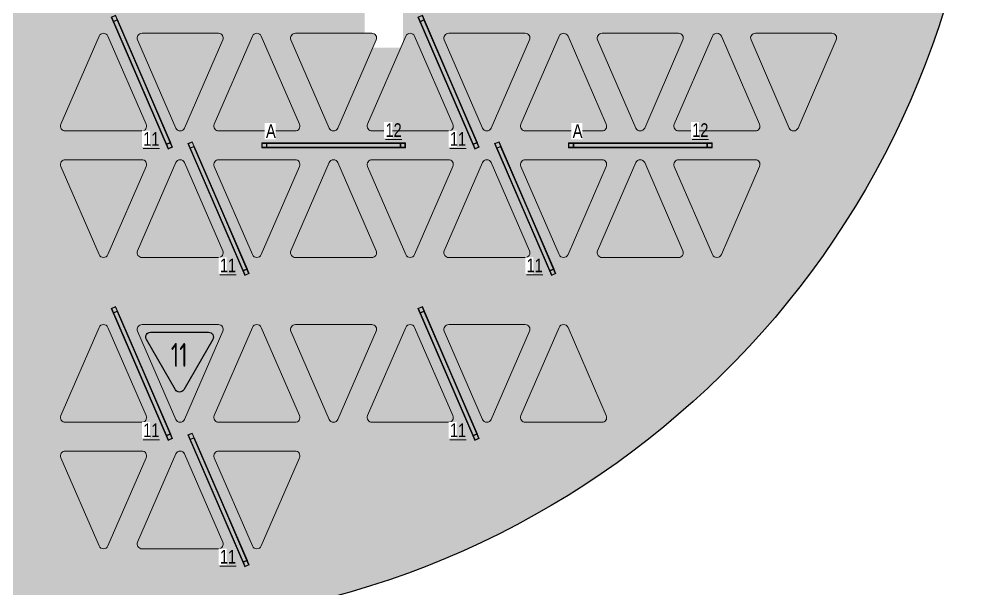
# Model space of a CAD drawing. Header units: millimetres. Extents: x -547274 to 397870, y -45599 to 141350.
# Drawn here: x 71838 to 81880, y 106751 to 112697 of the extents above; entities that cross this region are included whole.
import ezdxf

# ---------------------------------------------------------------- set-up
doc = ezdxf.new("R2010")
doc.units = ezdxf.units.MM
for name, color, linetype, lineweight in [('_ЭОМ_ОБЩ_Освещение_текст тип светильника', 172, 'Continuous', 50), ('_ЭОМ_светильник А', 1, 'Continuous', 35), ('_ЭОМ_светильник Р', 4, 'Continuous', 35), ('АР_Потолки_Штриховка', 252, 'Continuous', 0)]:
    doc.layers.add(name, color=color, linetype=linetype, lineweight=lineweight)
doc.layers.add('RAL 9010', color=7, linetype='Continuous')
for name, color, linetype, lineweight, true_color in [('АР_Потолок_RAL 095 85 40', 7, 'Continuous', 5, 0xddc87a), ('АР_Потолок_RAL 100 70 20', 7, 'Continuous', 5, 0xb3ac85), ('АР_Потолок_Покраска', 7, 'Continuous', 5, 0x007399)]:
    doc.layers.add(name, color=color, linetype=linetype, lineweight=lineweight, true_color=true_color)
doc.styles.add('ISOCPEUR', font='isocpeur.ttf', dxfattribs={"height": 799.9999999999999})
doc.styles.add('ГОСТ', font='cad.shx', dxfattribs={"width": 0.8})

# ---------------------------------------------------------------- blocks, each defined once
blk = doc.blocks.new('RVE-PLS5070-1500-P')
at = {"color": 0, "linetype": 'ByBlock', "lineweight": -2, "ltscale": 40}
for points in [[(750, -25), (-750, -25), (-750, 25), (750, 25)], [(745, -20), (-745, -20), (-745, 20), (745, 20)]]:
    blk.add_lwpolyline(points, close=True, dxfattribs=at)

msp = doc.modelspace()

# ---------------------------------------------------------------- hatches: boundary and pattern name
at = {"layer": 'RAL 9010', "ltscale": 100, "true_color": 0xe1be89}
h = msp.add_hatch(color=31, dxfattribs=at)
h.dxf.hatch_style = 1
h.paths.add_polyline_path([(73962.06867788667, 112480.8079823439, 0.539690900055195), (73916.18834243524, 112550.6824596059), (73118.48556644614, 112550.6824596059, 0.5396909000551948), (73072.60523128201, 112480.8079827814), (73471.45661934763, 111560.0574432754, 0.6566107862158973), (73563.21729001058, 111560.0574432754)])
h = msp.add_hatch(color=31, dxfattribs=at)
h.dxf.hatch_style = 1
h.paths.add_polyline_path([(75963.21729000965, 112520.5569365165, 0.6566107861821062), (75871.45661934857, 112520.5569365165), (75472.60523128294, 111599.8063971297, 0.5396909000704397), (75518.48556644614, 111529.931920303), (76316.18834243524, 111529.931920303, 0.539690900070439), (76362.06867788573, 111599.8063975672)])
h = msp.add_hatch(color=31, dxfattribs=at)
h.dxf.hatch_style = 1
h.paths.add_polyline_path([(78271.45661934763, 111560.0574432754, 0.6566107862158973), (78363.21729001058, 111560.0574432754), (78762.06867788667, 112480.8079823439, 0.5396909000551949), (78716.18834243524, 112550.6824596059), (77918.48556644614, 112550.6824596059, 0.5396909000551949), (77872.60523128201, 112480.8079827814)])
h = msp.add_hatch(color=31, dxfattribs=at)
h.dxf.hatch_style = 1
h.paths.add_polyline_path([(73918.48556640699, 111229.931920303, 0.5396909000551953), (73872.60523129757, 111160.0574435619), (74271.45661934763, 110239.3069040918, 0.6566107862158973), (74363.21729001058, 110239.3069040918), (74762.06867787111, 111160.0574431243, 0.5396909000551949), (74716.18834247439, 111229.931920303)])
h = msp.add_hatch(color=31, dxfattribs=at)
h.dxf.hatch_style = 1
h.paths.add_polyline_path([(76763.21729001058, 111199.8063973307, 0.6566107862158973), (76671.45661934763, 111199.8063973307), (76272.60523128201, 110279.0558578247, 0.5396909000551949), (76318.48556644614, 110209.1813810002), (77116.18834243524, 110209.1813810002, 0.5396909000551945), (77162.06867788667, 110279.0558582622)])
h = msp.add_hatch(color=31, dxfattribs=at)
h.dxf.hatch_style = 1
h.paths.add_polyline_path([(79071.45661934763, 110239.3069040918, 0.6566107862158973), (79163.21729001058, 110239.3069040918), (79562.06867787111, 111160.0574431243, 0.5396909000551943), (79516.18834247439, 111229.931920303), (78718.48556640699, 111229.931920303, 0.5396909000551955), (78672.60523129757, 111160.0574435619)])
h = msp.add_hatch(color=31, dxfattribs=at)
h.dxf.hatch_style = 1
h.paths.add_polyline_path([(72763.21729000965, 109479.0558579108, 0.6566107861821062), (72671.45661934857, 109479.0558579108), (72272.60523128294, 108558.305318524, 0.5396909000704397), (72318.48556644614, 108488.4308416974), (73116.18834243524, 108488.4308416974, 0.539690900070439), (73162.06867788573, 108558.3053189616)])
h = msp.add_hatch(color=31, dxfattribs=at)
h.dxf.hatch_style = 1
h.paths.add_polyline_path([(75071.45661934763, 108518.5563646697, 0.6566107862158973), (75163.21729001058, 108518.5563646697), (75562.06867788667, 109439.3069037382, 0.5396909000551949), (75516.18834243524, 109509.1813810002), (74718.48556644614, 109509.1813810002, 0.5396909000551949), (74672.60523128201, 109439.3069041758)])
h = msp.add_hatch(color=31, dxfattribs=at)
h.dxf.hatch_style = 1
h.paths.add_polyline_path([(77563.21729000965, 109479.0558579108, 0.6566107861821062), (77471.45661934857, 109479.0558579108), (77072.60523128294, 108558.305318524, 0.5396909000704397), (77118.48556644614, 108488.4308416974), (77916.18834243524, 108488.4308416974, 0.539690900070439), (77962.06867788573, 108558.3053189616)])
h = msp.add_hatch(color=31, dxfattribs=at)
h.dxf.hatch_style = 1
h.paths.add_polyline_path([(73563.21729001058, 108158.3053187251, 0.6566107862158973), (73471.45661934763, 108158.3053187251), (73072.60523128201, 107237.554779219, 0.5396909000551949), (73118.48556644614, 107167.6803023946), (73916.18834243524, 107167.6803023946, 0.5396909000551945), (73962.06867788667, 107237.5547796566)])
at = {"layer": 'АР_Потолки_Штриховка', "ltscale": 100, "true_color": 0xf8f6b0}
h = msp.add_hatch(color=51, dxfattribs=at)
h.dxf.hatch_style = 1
h.paths.add_polyline_path([(73411.91800602875, 111410.508155657), (72859.44498166046, 112685.9976971876), (72822.74071415863, 112670.0981156361), (73375.21373852692, 111394.6085739862)])
h = msp.add_hatch(color=51, dxfattribs=at)
h.dxf.hatch_style = 1
h.paths.add_polyline_path([(76611.91800602875, 111410.508155657), (76059.44498166046, 112685.9976971876), (76022.74071415863, 112670.0981156361), (76575.21373852692, 111394.6085739862)])
h = msp.add_hatch(color=51, dxfattribs=at)
h.dxf.hatch_style = 1
h.paths.add_polyline_path([(74422.33783730469, 111399.931920303), (75812.33783730469, 111399.931920303), (75812.33783730469, 111359.931920303), (74422.33783730469, 111359.931920303)])
h = msp.add_hatch(color=51, dxfattribs=at)
h.dxf.hatch_style = 1
h.paths.add_polyline_path([(77622.33783730469, 111399.931920303), (79012.33783730469, 111399.931920303), (79012.33783730469, 111359.931920303), (77622.33783730469, 111359.931920303)])
h = msp.add_hatch(color=51, dxfattribs=at)
h.dxf.hatch_style = 1
h.paths.add_polyline_path([(74211.91800602875, 110089.7576164138), (73659.44498166046, 111365.2471579444), (73622.74071415863, 111349.3475763928), (74175.21373852692, 110073.858034743)])
h = msp.add_hatch(color=51, dxfattribs=at)
h.dxf.hatch_style = 1
h.paths.add_polyline_path([(77411.91800602875, 110089.7576164138), (76859.44498166046, 111365.2471579444), (76822.74071415863, 111349.3475763928), (77375.21373852692, 110073.858034743)])
h = msp.add_hatch(color=51, dxfattribs=at)
h.dxf.hatch_style = 1
h.paths.add_polyline_path([(73411.91800602875, 108369.0070770513), (72859.44498166046, 109644.496618582), (72822.74071415863, 109628.5970370304), (73375.21373852692, 108353.1074953806)])
h = msp.add_hatch(color=51, dxfattribs=at)
h.dxf.hatch_style = 1
h.paths.add_polyline_path([(76611.91800602875, 108369.0070770513), (76059.44498166046, 109644.496618582), (76022.74071415863, 109628.5970370304), (76575.21373852692, 108353.1074953806)])
h = msp.add_hatch(color=51, dxfattribs=at)
h.dxf.hatch_style = 1
h.paths.add_polyline_path([(74211.91800602875, 107048.2565378081), (73659.44498166046, 108323.7460793387), (73622.74071415863, 108307.8464977872), (74175.21373852692, 107032.3569561374)])
at = {"layer": 'АР_Потолок_RAL 095 85 40', "transparency": 33554687}
h = msp.add_hatch(color=256, dxfattribs=at)
h.dxf.hatch_style = 1
h.paths.add_polyline_path([(72763.21729000965, 112520.5569365165, 0.6566107861821062), (72671.45661934857, 112520.5569365165), (72272.60523128294, 111599.8063971297, 0.5396909000704397), (72318.48556644614, 111529.931920303), (73116.18834243524, 111529.931920303, 0.539690900070439), (73162.06867788573, 111599.8063975672)])
h = msp.add_hatch(color=256, dxfattribs=at)
h.dxf.hatch_style = 1
h.paths.add_polyline_path([(75071.45661934763, 111560.0574432754, 0.6566107862158973), (75163.21729001058, 111560.0574432754), (75562.06867788667, 112480.8079823439, 0.5396909000551949), (75516.18834243524, 112550.6824596059), (74718.48556644614, 112550.6824596059, 0.5396909000551949), (74672.60523128201, 112480.8079827814)])
h = msp.add_hatch(color=256, dxfattribs=at)
h.dxf.hatch_style = 1
h.paths.add_polyline_path([(77563.21729000965, 112520.5569365165, 0.6566107861821062), (77471.45661934857, 112520.5569365165), (77072.60523128294, 111599.8063971297, 0.5396909000704397), (77118.48556644614, 111529.931920303), (77916.18834243524, 111529.931920303, 0.539690900070439), (77962.06867788573, 111599.8063975672)])
h = msp.add_hatch(color=256, dxfattribs=at)
h.dxf.hatch_style = 1
h.paths.add_polyline_path([(79871.45661934763, 111560.0574432754, 0.6566107862158973), (79963.21729001058, 111560.0574432754), (80362.06867788667, 112480.8079823439, 0.5396909000551949), (80316.18834243524, 112550.6824596059), (79518.48556644614, 112550.6824596059, 0.5396909000551949), (79472.60523128201, 112480.8079827814)])
h = msp.add_hatch(color=256, dxfattribs=at)
h.dxf.hatch_style = 1
h.paths.add_polyline_path([(73563.21729001058, 111199.8063973307, 0.6566107862158973), (73471.45661934763, 111199.8063973307), (73072.60523128201, 110279.0558578247, 0.5396909000551949), (73118.48556644614, 110209.1813810002), (73916.18834243524, 110209.1813810002, 0.5396909000551945), (73962.06867788667, 110279.0558582622)])
h = msp.add_hatch(color=256, dxfattribs=at)
h.dxf.hatch_style = 1
h.paths.add_polyline_path([(75871.45661934763, 110239.3069040918, 0.6566107862158973), (75963.21729001058, 110239.3069040918), (76362.06867787111, 111160.0574431243, 0.5396909000551943), (76316.18834247439, 111229.931920303), (75518.48556640699, 111229.931920303, 0.5396909000551955), (75472.60523129757, 111160.0574435619)])
h = msp.add_hatch(color=256, dxfattribs=at)
h.dxf.hatch_style = 1
h.paths.add_polyline_path([(77872.60523128201, 110279.0558578247, 0.5396909000551949), (77918.48556644614, 110209.1813810002), (78716.18834243524, 110209.1813810002, 0.5396909000551949), (78762.06867788667, 110279.0558582622), (78363.21729001058, 111199.8063973307, 0.6566107862158973), (78271.45661934763, 111199.8063973307)])
h = msp.add_hatch(color=256, dxfattribs=at)
h.dxf.hatch_style = 1
h.paths.add_polyline_path([(74363.21729000965, 109479.0558579108, 0.6566107861821062), (74271.45661934857, 109479.0558579108), (73872.60523128294, 108558.305318524, 0.5396909000704397), (73918.48556644614, 108488.4308416974), (74716.18834243524, 108488.4308416974, 0.539690900070439), (74762.06867788573, 108558.3053189616)])
h = msp.add_hatch(color=256, dxfattribs=at)
h.dxf.hatch_style = 1
h.paths.add_polyline_path([(77162.06867788667, 109439.3069037382, 0.539690900055195), (77116.18834243524, 109509.1813810002), (76318.48556644614, 109509.1813810002, 0.5396909000551948), (76272.60523128201, 109439.3069041758), (76671.45661934763, 108518.5563646697, 0.6566107862158973), (76763.21729001058, 108518.5563646697)])
h = msp.add_hatch(color=256, dxfattribs=at)
h.dxf.hatch_style = 1
h.paths.add_polyline_path([(72671.45661934763, 107197.8058254861, 0.6566107862158973), (72763.21729001058, 107197.8058254861), (73162.06867787111, 108118.5563645187, 0.5396909000551943), (73116.18834247439, 108188.4308416974), (72318.48556640699, 108188.4308416974, 0.5396909000551955), (72272.60523129757, 108118.5563649562)])
at = {"layer": 'АР_Потолок_RAL 100 70 20', "transparency": 33554687}
h = msp.add_hatch(color=256, dxfattribs=at)
h.dxf.hatch_style = 1
h.paths.add_polyline_path([(74363.21729000965, 112520.5569365165, 0.6566107861821062), (74271.45661934857, 112520.5569365165), (73872.60523128294, 111599.8063971297, 0.5396909000704397), (73918.48556644614, 111529.931920303), (74716.18834243524, 111529.931920303, 0.539690900070439), (74762.06867788573, 111599.8063975672)])
h = msp.add_hatch(color=256, dxfattribs=at)
h.dxf.hatch_style = 1
h.paths.add_polyline_path([(77162.06867788667, 112480.8079823439, 0.539690900055195), (77116.18834243524, 112550.6824596059), (76318.48556644614, 112550.6824596059, 0.5396909000551948), (76272.60523128201, 112480.8079827814), (76671.45661934763, 111560.0574432754, 0.6566107862158973), (76763.21729001058, 111560.0574432754)])
h = msp.add_hatch(color=256, dxfattribs=at)
h.dxf.hatch_style = 1
h.paths.add_polyline_path([(79163.21729000965, 112520.5569365165, 0.6566107861821062), (79071.45661934857, 112520.5569365165), (78672.60523128294, 111599.8063971297, 0.5396909000704397), (78718.48556644614, 111529.931920303), (79516.18834243524, 111529.931920303, 0.539690900070439), (79562.06867788573, 111599.8063975672)])
h = msp.add_hatch(color=256, dxfattribs=at)
h.dxf.hatch_style = 1
h.paths.add_polyline_path([(72671.45661934763, 110239.3069040918, 0.6566107862158973), (72763.21729001058, 110239.3069040918), (73162.06867787111, 111160.0574431243, 0.5396909000551943), (73116.18834247439, 111229.931920303), (72318.48556640699, 111229.931920303, 0.5396909000551955), (72272.60523129757, 111160.0574435619)])
h = msp.add_hatch(color=256, dxfattribs=at)
h.dxf.hatch_style = 1
h.paths.add_polyline_path([(74672.60523128201, 110279.0558578247, 0.5396909000551949), (74718.48556644614, 110209.1813810002), (75516.18834243524, 110209.1813810002, 0.5396909000551949), (75562.06867788667, 110279.0558582622), (75163.21729001058, 111199.8063973307, 0.6566107862158973), (75071.45661934763, 111199.8063973307)])
h = msp.add_hatch(color=256, dxfattribs=at)
h.dxf.hatch_style = 1
h.paths.add_polyline_path([(77118.48556640699, 111229.931920303, 0.5396909000551953), (77072.60523129757, 111160.0574435619), (77471.45661934763, 110239.3069040918, 0.6566107862158973), (77563.21729001058, 110239.3069040918), (77962.06867787111, 111160.0574431243, 0.5396909000551949), (77916.18834247439, 111229.931920303)])
h = msp.add_hatch(color=256, dxfattribs=at)
h.dxf.hatch_style = 1
h.paths.add_polyline_path([(73962.06867788667, 109439.3069037382, 0.539690900055195), (73916.18834243524, 109509.1813810002), (73118.48556644614, 109509.1813810002, 0.5396909000551948), (73072.60523128201, 109439.3069041758), (73471.45661934763, 108518.5563646697, 0.6566107862158973), (73563.21729001058, 108518.5563646697)])
h = msp.add_hatch(color=256, dxfattribs=at)
h.dxf.hatch_style = 1
h.paths.add_polyline_path([(75963.21729000965, 109479.0558579108, 0.6566107861821062), (75871.45661934857, 109479.0558579108), (75472.60523128294, 108558.305318524, 0.5396909000704397), (75518.48556644614, 108488.4308416974), (76316.18834243524, 108488.4308416974, 0.539690900070439), (76362.06867788573, 108558.3053189616)])
h = msp.add_hatch(color=256, dxfattribs=at)
h.dxf.hatch_style = 1
h.paths.add_polyline_path([(73918.48556640699, 108188.4308416974, 0.5396909000551953), (73872.60523129757, 108118.5563649562), (74271.45661934763, 107197.8058254861, 0.6566107862158973), (74363.21729001058, 107197.8058254861), (74762.06867787111, 108118.5563645187, 0.5396909000551949), (74716.18834247439, 108188.4308416974)])
at = {"layer": 'АР_Потолок_Покраска'}
h = msp.add_hatch(dxfattribs=at)
h.set_pattern_fill('CROSS', color=256, scale=25)
h.set_pattern_definition([(0, (134938.1560154673, 1.228181645274162e-08), (158.75, 158.75), [79.375, -238.125]), (90, (134977.8435154673, -39.68749998771818), (-158.75, 158.75), [79.375, -238.125])])
h.paths.add_polyline_path([(75842.39691995172, 112400.6824583771), (75442.39691995172, 112400.6824583771), (75442.39691995177, 112800.6824583771), (75842.39691995169, 112800.6824583771)], flags=16)
edge = h.paths.add_edge_path()
edge.add_line((63542.39670704187, 115400.6815231587), (63542.39667739766, 118400.7145795872))
edge.add_line((63542.39667739766, 118400.7145795872), (81877.39691995195, 118400.682458377))
edge.add_line((81877.39691995195, 118400.682458377), (81877.39691995195, 115850.6824583726))
edge.add_line((81877.39691995195, 115850.6824583726), (81877.39691995631, 114910.6824584181))
edge.add_arc((72752.28986575737, 115502.5789154905), 9144.283469276654, 272.8206375194019, 356.28873106615686, ccw=False)
edge.add_line((73202.27575071342, 106369.3739539326), (72392.275750526, 106369.3739539539))
edge.add_line((72392.275750526, 106369.3739539539), (72392.27451271118, 98935.68245835253))
edge.add_line((72392.27451271118, 98935.68245835253), (72392.27575057943, 98935.68245835253))
edge.add_line((72392.27575057943, 98935.68245835253), (72392.27575057943, 96935.71676123099))
edge.add_line((72392.27575057943, 96935.71676123099), (74412.9472500455, 96935.71676123145))
edge.add_line((74412.9472500455, 96935.71676123145), (74412.94725004547, 94400.80977439648))
edge.add_line((74412.94725004547, 94400.80977439648), (69842.68709399753, 94400.6758720622))
edge.add_line((69842.68709399753, 94400.6758720622), (69842.54200697455, 94800.68245835224))
edge.add_line((69842.54200697455, 94800.68245835224), (69642.39088598189, 94800.68245835224))
edge.add_line((69642.39088598189, 94800.68245835224), (69642.39691995156, 100400.6824583522))
edge.add_line((69642.39691995156, 100400.6824583522), (69842.39691995154, 100400.6824583522))
edge.add_line((69842.39691995154, 100400.6824583522), (69842.46939925994, 100800.6824583522))
edge.add_line((69842.46939925994, 100800.6824583522), (69642.3964610009, 100800.6824583522))
edge.add_line((69642.3964610009, 100800.6824583522), (69642.40166435199, 106400.6824583522))
edge.add_line((69642.40166435199, 106400.6824583522), (69842.39691995154, 106400.6824583522))
edge.add_line((69842.39691995154, 106400.6824583522), (69842.54187856833, 106800.6824583522))
edge.add_line((69842.54187856833, 106800.6824583522), (63542.39692213678, 106800.6824583522))
edge.add_line((63542.39692213678, 106800.6824583522), (63542.39682858747, 108961.2318293349))
edge.add_line((63542.39682858747, 108961.2318293349), (67362.3967500009, 108961.9938373668))
edge.add_line((67362.3967500009, 108961.9938373668), (67362.39644350484, 109661.2310715578))
edge.add_line((67362.39644350484, 109661.2310715578), (68606.78479734008, 109661.2721086469))
edge.add_line((68606.78479734008, 109661.2721086469), (68607.9001247699, 108962.7758852118))
edge.add_line((68607.9001247699, 108962.7758852118), (69842.42257019557, 108959.6867175864))
edge.add_line((69842.42257019557, 108959.6867175864), (69842.39666313912, 115400.6824978621))
edge.add_line((69842.39666313912, 115400.6824978621), (63542.39670704187, 115400.6815231587))

# ---------------------------------------------------------------- linework, layer by layer
for points in [[(69842.61448628292, 106400.6824583522), (69842.54187856833, 106800.6824583522), (63542.39692213678, 106800.6824583522), (63542.39682858747, 108961.2318293349), (67362.3967500009, 108961.9938373668), (67362.39644350484, 109661.2310715578), (68606.78479734008, 109661.2721086469), (68607.9001247699, 108962.7758852118), (69842.42257019557, 108959.6867175864), (69842.39666313912, 115400.6824978621), (63542.39670704187, 115400.6815231587), (63542.39667739766, 118400.7145795872), (81877.39691995195, 118400.682458377), (81877.39691995195, 115850.6824583726), (81877.39691995631, 114910.6824584181, -0.3812035354375316), (73202.27575071342, 106369.3739539326)], [(73207.1930252685, 109428.8518530296), (73813.41096655268, 109428.8518530296, -0.5773494962845065), (73856.71221510309, 109353.8520903753), (73553.60333124537, 108828.852102177, -0.5773541042744643), (73467.00050321955, 108828.852102177), (73163.89184061426, 109353.8517048525, -0.5773491286020777), (73207.1930252685, 109428.8518530296, -1.710881644036777e-06)]]:
    msp.add_lwpolyline(points, format="xyb")
at = {"layer": 'АР_Потолки_Штриховка', "color": 18, "ltscale": 100, "true_color": 0x000000}
for points in [[(73418.51220616302, 111407.9156784546), (72862.04556759796, 112692.5731784832), (72816.16523274384, 112672.6987014543), (73372.6318713089, 111388.0412014257)], [(73411.93672474823, 111410.5162642729), (72859.44498166046, 112685.9976971876), (72822.74071415863, 112670.0981156361), (73375.2324572464, 111394.6166827213)], [(76618.51220616302, 111407.9156784546), (76062.04556759796, 112692.5731784832), (76016.16523274384, 112672.6987014543), (76572.6318713089, 111388.0412014257)], [(76611.93672474823, 111410.5162642729), (76059.44498166046, 112685.9976971876), (76022.74071415863, 112670.0981156361), (76575.2324572464, 111394.6166827213)], [(74218.51220616302, 110087.1651392114), (73662.04556759796, 111371.82263924), (73616.16523274384, 111351.9481622111), (74172.6318713089, 110067.2906621825)], [(74417.33783730469, 111404.931920303), (75817.33783730469, 111404.931920303), (75817.33783730469, 111354.931920303), (74417.33783730469, 111354.931920303)], [(74422.33783730469, 111399.931920303), (75812.33783730469, 111399.931920303), (75812.33783730469, 111359.931920303), (74422.33783730469, 111359.931920303)], [(77418.51220616302, 110087.1651392114), (76862.04556759796, 111371.82263924), (76816.16523274384, 111351.9481622111), (77372.6318713089, 110067.2906621825)], [(77617.33783730469, 111404.931920303), (79017.33783730469, 111404.931920303), (79017.33783730469, 111354.931920303), (77617.33783730469, 111354.931920303)], [(77622.33783730469, 111399.931920303), (79012.33783730469, 111399.931920303), (79012.33783730469, 111359.931920303), (77622.33783730469, 111359.931920303)], [(74211.93672474823, 110089.7657250296), (73659.44498166046, 111365.2471579444), (73622.74071415863, 111349.3475763928), (74175.2324572464, 110073.8661434781)], [(77411.93672474823, 110089.7657250296), (76859.44498166046, 111365.2471579444), (76822.74071415863, 111349.3475763928), (77375.2324572464, 110073.8661434781)], [(73418.51220616302, 108366.4145998489), (72862.04556759796, 109651.0720998775), (72816.16523274384, 109631.1976228487), (73372.6318713089, 108346.5401228201)], [(73411.93672474823, 108369.0151856672), (72859.44498166046, 109644.496618582), (72822.74071415863, 109628.5970370304), (73375.2324572464, 108353.1156041157)], [(76618.51220616302, 108366.4145998489), (76062.04556759796, 109651.0720998775), (76016.16523274384, 109631.1976228487), (76572.6318713089, 108346.5401228201)], [(76611.93672474823, 108369.0151856672), (76059.44498166046, 109644.496618582), (76022.74071415863, 109628.5970370304), (76575.2324572464, 108353.1156041157)], [(74218.51220616302, 107045.6640606057), (73662.04556759796, 108330.3215606343), (73616.16523274384, 108310.4470836055), (74172.6318713089, 107025.7895835769)], [(74211.93672474823, 107048.264646424), (73659.44498166046, 108323.7460793387), (73622.74071415863, 108307.8464977872), (74175.2324572464, 107032.3650648724)]]:
    msp.add_lwpolyline(points, close=True, dxfattribs=at)
at = {"layer": 'АР_Потолки_Штриховка', "color": 18, "lineweight": 18, "ltscale": 100, "true_color": 0x000000}
for points in [[(73418.51220616302, 111407.9156784546), (72862.04556759796, 112692.5731784832), (72816.16523274384, 112672.6987014543), (73372.6318713089, 111388.0412014257)], [(73411.93672474823, 111410.5162642729), (72859.44498166046, 112685.9976971876), (72822.74071415863, 112670.0981156361), (73375.2324572464, 111394.6166827213)], [(76618.51220616302, 111407.9156784546), (76062.04556759796, 112692.5731784832), (76016.16523274384, 112672.6987014543), (76572.6318713089, 111388.0412014257)], [(76611.93672474823, 111410.5162642729), (76059.44498166046, 112685.9976971876), (76022.74071415863, 112670.0981156361), (76575.2324572464, 111394.6166827213)], [(74218.51220616302, 110087.1651392114), (73662.04556759796, 111371.82263924), (73616.16523274384, 111351.9481622111), (74172.6318713089, 110067.2906621825)], [(74417.33783730469, 111404.931920303), (75817.33783730469, 111404.931920303), (75817.33783730469, 111354.931920303), (74417.33783730469, 111354.931920303)], [(74422.33783730469, 111399.931920303), (75812.33783730469, 111399.931920303), (75812.33783730469, 111359.931920303), (74422.33783730469, 111359.931920303)], [(77418.51220616302, 110087.1651392114), (76862.04556759796, 111371.82263924), (76816.16523274384, 111351.9481622111), (77372.6318713089, 110067.2906621825)], [(77617.33783730469, 111404.931920303), (79017.33783730469, 111404.931920303), (79017.33783730469, 111354.931920303), (77617.33783730469, 111354.931920303)], [(77622.33783730469, 111399.931920303), (79012.33783730469, 111399.931920303), (79012.33783730469, 111359.931920303), (77622.33783730469, 111359.931920303)], [(74211.93672474823, 110089.7657250296), (73659.44498166046, 111365.2471579444), (73622.74071415863, 111349.3475763928), (74175.2324572464, 110073.8661434781)], [(77411.93672474823, 110089.7657250296), (76859.44498166046, 111365.2471579444), (76822.74071415863, 111349.3475763928), (77375.2324572464, 110073.8661434781)], [(73418.51220616302, 108366.4145998489), (72862.04556759796, 109651.0720998775), (72816.16523274384, 109631.1976228487), (73372.6318713089, 108346.5401228201)], [(73411.93672474823, 108369.0151856672), (72859.44498166046, 109644.496618582), (72822.74071415863, 109628.5970370304), (73375.2324572464, 108353.1156041157)], [(76618.51220616302, 108366.4145998489), (76062.04556759796, 109651.0720998775), (76016.16523274384, 109631.1976228487), (76572.6318713089, 108346.5401228201)], [(76611.93672474823, 108369.0151856672), (76059.44498166046, 109644.496618582), (76022.74071415863, 109628.5970370304), (76575.2324572464, 108353.1156041157)], [(74218.51220616302, 107045.6640606057), (73662.04556759796, 108330.3215606343), (73616.16523274384, 108310.4470836055), (74172.6318713089, 107025.7895835769)], [(74211.93672474823, 107048.264646424), (73659.44498166046, 108323.7460793387), (73622.74071415863, 108307.8464977872), (74175.2324572464, 107032.3650648724)]]:
    msp.add_lwpolyline(points, close=True, dxfattribs=at)
at = {"layer": 'АР_Потолки_Штриховка', "color": 18, "ltscale": 100, "true_color": 0x000000}
for points in [[(73162.06867798767, 111599.8063973319, -0.5396909000634912), (73116.18834217987, 111529.931920303), (72318.48556622467, 111529.931920303, -0.5396909000634947), (72272.60523137054, 111599.8063973319), (72671.45661934814, 112520.5569365155, -0.6566107861974896), (72763.21729001007, 112520.5569365155), (73162.06867798767, 111599.8063973319)], [(73962.06867798767, 112480.807982577, 0.5396909000634912), (73916.18834217987, 112550.6824596059), (73118.48556622467, 112550.6824596059, 0.5396909000634947), (73072.60523137054, 112480.807982577), (73471.45661934814, 111560.0574432742, 0.6566107861974896), (73563.21729001007, 111560.0574432742), (73962.06867798767, 112480.807982577)], [(74762.06867798767, 111599.8063973319, -0.5396909000634912), (74716.18834217987, 111529.931920303), (73918.48556622467, 111529.931920303, -0.5396909000634947), (73872.60523137054, 111599.8063973319), (74271.45661934814, 112520.5569365155, -0.6566107861974896), (74363.21729001007, 112520.5569365155), (74762.06867798767, 111599.8063973319)], [(75562.06867798767, 112480.807982577, 0.5396909000634912), (75516.18834217987, 112550.6824596059), (74718.48556622467, 112550.6824596059, 0.5396909000634947), (74672.60523137054, 112480.807982577), (75071.45661934814, 111560.0574432742, 0.6566107861974896), (75163.21729001007, 111560.0574432742), (75562.06867798767, 112480.807982577)], [(76362.06867798767, 111599.8063973319, -0.5396909000634912), (76316.18834217987, 111529.931920303), (75518.48556622467, 111529.931920303, -0.5396909000634947), (75472.60523137054, 111599.8063973319), (75871.45661934814, 112520.5569365155, -0.6566107861974896), (75963.21729001007, 112520.5569365155), (76362.06867798767, 111599.8063973319)], [(77162.06867798767, 112480.807982577, 0.5396909000634912), (77116.18834217987, 112550.6824596059), (76318.48556622467, 112550.6824596059, 0.5396909000634947), (76272.60523137054, 112480.807982577), (76671.45661934814, 111560.0574432742, 0.6566107861974896), (76763.21729001007, 111560.0574432742), (77162.06867798767, 112480.807982577)], [(77962.06867798767, 111599.8063973319, -0.5396909000634912), (77916.18834217987, 111529.931920303), (77118.48556622467, 111529.931920303, -0.5396909000634947), (77072.60523137054, 111599.8063973319), (77471.45661934814, 112520.5569365155, -0.6566107861974896), (77563.21729001007, 112520.5569365155), (77962.06867798767, 111599.8063973319)], [(78762.06867798767, 112480.807982577, 0.5396909000634912), (78716.18834217987, 112550.6824596059), (77918.48556622467, 112550.6824596059, 0.5396909000634947), (77872.60523137054, 112480.807982577), (78271.45661934814, 111560.0574432742, 0.6566107861974896), (78363.21729001007, 111560.0574432742), (78762.06867798767, 112480.807982577)], [(79562.06867798767, 111599.8063973319, -0.5396909000634912), (79516.18834217987, 111529.931920303), (78718.48556622467, 111529.931920303, -0.5396909000634947), (78672.60523137054, 111599.8063973319), (79071.45661934814, 112520.5569365155, -0.6566107861974896), (79163.21729001007, 112520.5569365155), (79562.06867798767, 111599.8063973319)], [(80362.06867798767, 112480.807982577, 0.5396909000634912), (80316.18834217987, 112550.6824596059), (79518.48556622467, 112550.6824596059, 0.5396909000634947), (79472.60523137054, 112480.807982577), (79871.45661934814, 111560.0574432742, 0.6566107861974896), (79963.21729001007, 111560.0574432742), (80362.06867798767, 112480.807982577)], [(73162.06867798767, 111160.0574433934, 0.5396909000634912), (73116.18834217987, 111229.931920303), (72318.48556622467, 111229.931920303, 0.5396909000634947), (72272.60523137054, 111160.0574433934), (72671.45661934814, 110239.3069040906, 0.6566107861974896), (72763.21729001007, 110239.3069040906), (73162.06867798767, 111160.0574433934)], [(73962.06867798767, 110279.0558580291, -0.5396909000634912), (73916.18834217987, 110209.1813810002), (73118.48556622467, 110209.1813810002, -0.5396909000634947), (73072.60523137054, 110279.0558580291), (73471.45661934814, 111199.8063973319, -0.6566107861974896), (73563.21729001007, 111199.8063973319), (73962.06867798767, 110279.0558580291)], [(74762.06867798767, 111160.0574433934, 0.5396909000634912), (74716.18834217987, 111229.931920303), (73918.48556622467, 111229.931920303, 0.5396909000634947), (73872.60523137054, 111160.0574433934), (74271.45661934814, 110239.3069040906, 0.6566107861974896), (74363.21729001007, 110239.3069040906), (74762.06867798767, 111160.0574433934)], [(75562.06867798767, 110279.0558580291, -0.5396909000634912), (75516.18834217987, 110209.1813810002), (74718.48556622467, 110209.1813810002, -0.5396909000634947), (74672.60523137054, 110279.0558580291), (75071.45661934814, 111199.8063973319, -0.6566107861974896), (75163.21729001007, 111199.8063973319), (75562.06867798767, 110279.0558580291)], [(76362.06867798767, 111160.0574433934, 0.5396909000634912), (76316.18834217987, 111229.931920303), (75518.48556622467, 111229.931920303, 0.5396909000634947), (75472.60523137054, 111160.0574433934), (75871.45661934814, 110239.3069040906, 0.6566107861974896), (75963.21729001007, 110239.3069040906), (76362.06867798767, 111160.0574433934)], [(77162.06867798767, 110279.0558580291, -0.5396909000634912), (77116.18834217987, 110209.1813810002), (76318.48556622467, 110209.1813810002, -0.5396909000634947), (76272.60523137054, 110279.0558580291), (76671.45661934814, 111199.8063973319, -0.6566107861974896), (76763.21729001007, 111199.8063973319), (77162.06867798767, 110279.0558580291)], [(77962.06867798767, 111160.0574433934, 0.5396909000634912), (77916.18834217987, 111229.931920303), (77118.48556622467, 111229.931920303, 0.5396909000634947), (77072.60523137054, 111160.0574433934), (77471.45661934814, 110239.3069040906, 0.6566107861974896), (77563.21729001007, 110239.3069040906), (77962.06867798767, 111160.0574433934)], [(78762.06867798767, 110279.0558580291, -0.5396909000634912), (78716.18834217987, 110209.1813810002), (77918.48556622467, 110209.1813810002, -0.5396909000634947), (77872.60523137054, 110279.0558580291), (78271.45661934814, 111199.8063973319, -0.6566107861974896), (78363.21729001007, 111199.8063973319), (78762.06867798767, 110279.0558580291)], [(79562.06867798767, 111160.0574433934, 0.5396909000634912), (79516.18834217987, 111229.931920303), (78718.48556622467, 111229.931920303, 0.5396909000634947), (78672.60523137054, 111160.0574433934), (79071.45661934814, 110239.3069040906, 0.6566107861974896), (79163.21729001007, 110239.3069040906), (79562.06867798767, 111160.0574433934)], [(73162.06867798767, 108558.3053187262, -0.5396909000634912), (73116.18834217987, 108488.4308416974), (72318.48556622467, 108488.4308416974, -0.5396909000634947), (72272.60523137054, 108558.3053187262), (72671.45661934814, 109479.0558579099, -0.6566107861974896), (72763.21729001007, 109479.0558579099), (73162.06867798767, 108558.3053187262)], [(73962.06867798767, 109439.3069039714, 0.5396909000634912), (73916.18834217987, 109509.1813810002), (73118.48556622467, 109509.1813810002, 0.5396909000634947), (73072.60523137054, 109439.3069039714), (73471.45661934814, 108518.5563646685, 0.6566107861974896), (73563.21729001007, 108518.5563646685), (73962.06867798767, 109439.3069039714)], [(74762.06867798767, 108558.3053187262, -0.5396909000634912), (74716.18834217987, 108488.4308416974), (73918.48556622467, 108488.4308416974, -0.5396909000634947), (73872.60523137054, 108558.3053187262), (74271.45661934814, 109479.0558579099, -0.6566107861974896), (74363.21729001007, 109479.0558579099), (74762.06867798767, 108558.3053187262)], [(75562.06867798767, 109439.3069039714, 0.5396909000634912), (75516.18834217987, 109509.1813810002), (74718.48556622467, 109509.1813810002, 0.5396909000634947), (74672.60523137054, 109439.3069039714), (75071.45661934814, 108518.5563646685, 0.6566107861974896), (75163.21729001007, 108518.5563646685), (75562.06867798767, 109439.3069039714)], [(76362.06867798767, 108558.3053187262, -0.5396909000634912), (76316.18834217987, 108488.4308416974), (75518.48556622467, 108488.4308416974, -0.5396909000634947), (75472.60523137054, 108558.3053187262), (75871.45661934814, 109479.0558579099, -0.6566107861974896), (75963.21729001007, 109479.0558579099), (76362.06867798767, 108558.3053187262)], [(77162.06867798767, 109439.3069039714, 0.5396909000634912), (77116.18834217987, 109509.1813810002), (76318.48556622467, 109509.1813810002, 0.5396909000634947), (76272.60523137054, 109439.3069039714), (76671.45661934814, 108518.5563646685, 0.6566107861974896), (76763.21729001007, 108518.5563646685), (77162.06867798767, 109439.3069039714)], [(77962.06867798767, 108558.3053187262, -0.5396909000634912), (77916.18834217987, 108488.4308416974), (77118.48556622467, 108488.4308416974, -0.5396909000634947), (77072.60523137054, 108558.3053187262), (77471.45661934814, 109479.0558579099, -0.6566107861974896), (77563.21729001007, 109479.0558579099), (77962.06867798767, 108558.3053187262)], [(73162.06867798767, 108118.5563647878, 0.5396909000634912), (73116.18834217987, 108188.4308416974), (72318.48556622467, 108188.4308416974, 0.5396909000634947), (72272.60523137054, 108118.5563647878), (72671.45661934814, 107197.8058254849, 0.6566107861974896), (72763.21729001007, 107197.8058254849), (73162.06867798767, 108118.5563647878)], [(73962.06867798767, 107237.5547794234, -0.5396909000634912), (73916.18834217987, 107167.6803023946), (73118.48556622467, 107167.6803023946, -0.5396909000634947), (73072.60523137054, 107237.5547794234), (73471.45661934814, 108158.3053187262, -0.6566107861974896), (73563.21729001007, 108158.3053187262), (73962.06867798767, 107237.5547794234)], [(74762.06867798767, 108118.5563647878, 0.5396909000634912), (74716.18834217987, 108188.4308416974), (73918.48556622467, 108188.4308416974, 0.5396909000634947), (73872.60523137054, 108118.5563647878), (74271.45661934814, 107197.8058254849, 0.6566107861974896), (74363.21729001007, 107197.8058254849), (74762.06867798767, 108118.5563647878)]]:
    msp.add_lwpolyline(points, format="xyb", dxfattribs=at)
at = {"layer": 'АР_Потолки_Штриховка', "color": 18, "lineweight": 18, "ltscale": 100, "true_color": 0x000000}
for points in [[(73162.06867798767, 111599.8063973319, -0.5396909000634912), (73116.18834217987, 111529.931920303), (72318.48556622467, 111529.931920303, -0.5396909000634947), (72272.60523137054, 111599.8063973319), (72671.45661934814, 112520.5569365155, -0.6566107861974896), (72763.21729001007, 112520.5569365155), (73162.06867798767, 111599.8063973319)], [(73962.06867798767, 112480.807982577, 0.5396909000634912), (73916.18834217987, 112550.6824596059), (73118.48556622467, 112550.6824596059, 0.5396909000634947), (73072.60523137054, 112480.807982577), (73471.45661934814, 111560.0574432742, 0.6566107861974896), (73563.21729001007, 111560.0574432742), (73962.06867798767, 112480.807982577)], [(74762.06867798767, 111599.8063973319, -0.5396909000634912), (74716.18834217987, 111529.931920303), (73918.48556622467, 111529.931920303, -0.5396909000634947), (73872.60523137054, 111599.8063973319), (74271.45661934814, 112520.5569365155, -0.6566107861974896), (74363.21729001007, 112520.5569365155), (74762.06867798767, 111599.8063973319)], [(75562.06867798767, 112480.807982577, 0.5396909000634912), (75516.18834217987, 112550.6824596059), (74718.48556622467, 112550.6824596059, 0.5396909000634947), (74672.60523137054, 112480.807982577), (75071.45661934814, 111560.0574432742, 0.6566107861974896), (75163.21729001007, 111560.0574432742), (75562.06867798767, 112480.807982577)], [(76362.06867798767, 111599.8063973319, -0.5396909000634912), (76316.18834217987, 111529.931920303), (75518.48556622467, 111529.931920303, -0.5396909000634947), (75472.60523137054, 111599.8063973319), (75871.45661934814, 112520.5569365155, -0.6566107861974896), (75963.21729001007, 112520.5569365155), (76362.06867798767, 111599.8063973319)], [(77162.06867798767, 112480.807982577, 0.5396909000634912), (77116.18834217987, 112550.6824596059), (76318.48556622467, 112550.6824596059, 0.5396909000634947), (76272.60523137054, 112480.807982577), (76671.45661934814, 111560.0574432742, 0.6566107861974896), (76763.21729001007, 111560.0574432742), (77162.06867798767, 112480.807982577)], [(77962.06867798767, 111599.8063973319, -0.5396909000634912), (77916.18834217987, 111529.931920303), (77118.48556622467, 111529.931920303, -0.5396909000634947), (77072.60523137054, 111599.8063973319), (77471.45661934814, 112520.5569365155, -0.6566107861974896), (77563.21729001007, 112520.5569365155), (77962.06867798767, 111599.8063973319)], [(78762.06867798767, 112480.807982577, 0.5396909000634912), (78716.18834217987, 112550.6824596059), (77918.48556622467, 112550.6824596059, 0.5396909000634947), (77872.60523137054, 112480.807982577), (78271.45661934814, 111560.0574432742, 0.6566107861974896), (78363.21729001007, 111560.0574432742), (78762.06867798767, 112480.807982577)], [(79562.06867798767, 111599.8063973319, -0.5396909000634912), (79516.18834217987, 111529.931920303), (78718.48556622467, 111529.931920303, -0.5396909000634947), (78672.60523137054, 111599.8063973319), (79071.45661934814, 112520.5569365155, -0.6566107861974896), (79163.21729001007, 112520.5569365155), (79562.06867798767, 111599.8063973319)], [(80362.06867798767, 112480.807982577, 0.5396909000634912), (80316.18834217987, 112550.6824596059), (79518.48556622467, 112550.6824596059, 0.5396909000634947), (79472.60523137054, 112480.807982577), (79871.45661934814, 111560.0574432742, 0.6566107861974896), (79963.21729001007, 111560.0574432742), (80362.06867798767, 112480.807982577)], [(73162.06867798767, 111160.0574433934, 0.5396909000634912), (73116.18834217987, 111229.931920303), (72318.48556622467, 111229.931920303, 0.5396909000634947), (72272.60523137054, 111160.0574433934), (72671.45661934814, 110239.3069040906, 0.6566107861974896), (72763.21729001007, 110239.3069040906), (73162.06867798767, 111160.0574433934)], [(73962.06867798767, 110279.0558580291, -0.5396909000634912), (73916.18834217987, 110209.1813810002), (73118.48556622467, 110209.1813810002, -0.5396909000634947), (73072.60523137054, 110279.0558580291), (73471.45661934814, 111199.8063973319, -0.6566107861974896), (73563.21729001007, 111199.8063973319), (73962.06867798767, 110279.0558580291)], [(74762.06867798767, 111160.0574433934, 0.5396909000634912), (74716.18834217987, 111229.931920303), (73918.48556622467, 111229.931920303, 0.5396909000634947), (73872.60523137054, 111160.0574433934), (74271.45661934814, 110239.3069040906, 0.6566107861974896), (74363.21729001007, 110239.3069040906), (74762.06867798767, 111160.0574433934)], [(75562.06867798767, 110279.0558580291, -0.5396909000634912), (75516.18834217987, 110209.1813810002), (74718.48556622467, 110209.1813810002, -0.5396909000634947), (74672.60523137054, 110279.0558580291), (75071.45661934814, 111199.8063973319, -0.6566107861974896), (75163.21729001007, 111199.8063973319), (75562.06867798767, 110279.0558580291)], [(76362.06867798767, 111160.0574433934, 0.5396909000634912), (76316.18834217987, 111229.931920303), (75518.48556622467, 111229.931920303, 0.5396909000634947), (75472.60523137054, 111160.0574433934), (75871.45661934814, 110239.3069040906, 0.6566107861974896), (75963.21729001007, 110239.3069040906), (76362.06867798767, 111160.0574433934)], [(77162.06867798767, 110279.0558580291, -0.5396909000634912), (77116.18834217987, 110209.1813810002), (76318.48556622467, 110209.1813810002, -0.5396909000634947), (76272.60523137054, 110279.0558580291), (76671.45661934814, 111199.8063973319, -0.6566107861974896), (76763.21729001007, 111199.8063973319), (77162.06867798767, 110279.0558580291)], [(77962.06867798767, 111160.0574433934, 0.5396909000634912), (77916.18834217987, 111229.931920303), (77118.48556622467, 111229.931920303, 0.5396909000634947), (77072.60523137054, 111160.0574433934), (77471.45661934814, 110239.3069040906, 0.6566107861974896), (77563.21729001007, 110239.3069040906), (77962.06867798767, 111160.0574433934)], [(78762.06867798767, 110279.0558580291, -0.5396909000634912), (78716.18834217987, 110209.1813810002), (77918.48556622467, 110209.1813810002, -0.5396909000634947), (77872.60523137054, 110279.0558580291), (78271.45661934814, 111199.8063973319, -0.6566107861974896), (78363.21729001007, 111199.8063973319), (78762.06867798767, 110279.0558580291)], [(79562.06867798767, 111160.0574433934, 0.5396909000634912), (79516.18834217987, 111229.931920303), (78718.48556622467, 111229.931920303, 0.5396909000634947), (78672.60523137054, 111160.0574433934), (79071.45661934814, 110239.3069040906, 0.6566107861974896), (79163.21729001007, 110239.3069040906), (79562.06867798767, 111160.0574433934)], [(73162.06867798767, 108558.3053187262, -0.5396909000634912), (73116.18834217987, 108488.4308416974), (72318.48556622467, 108488.4308416974, -0.5396909000634947), (72272.60523137054, 108558.3053187262), (72671.45661934814, 109479.0558579099, -0.6566107861974896), (72763.21729001007, 109479.0558579099), (73162.06867798767, 108558.3053187262)], [(73962.06867798767, 109439.3069039714, 0.5396909000634912), (73916.18834217987, 109509.1813810002), (73118.48556622467, 109509.1813810002, 0.5396909000634947), (73072.60523137054, 109439.3069039714), (73471.45661934814, 108518.5563646685, 0.6566107861974896), (73563.21729001007, 108518.5563646685), (73962.06867798767, 109439.3069039714)], [(74762.06867798767, 108558.3053187262, -0.5396909000634912), (74716.18834217987, 108488.4308416974), (73918.48556622467, 108488.4308416974, -0.5396909000634947), (73872.60523137054, 108558.3053187262), (74271.45661934814, 109479.0558579099, -0.6566107861974896), (74363.21729001007, 109479.0558579099), (74762.06867798767, 108558.3053187262)], [(75562.06867798767, 109439.3069039714, 0.5396909000634912), (75516.18834217987, 109509.1813810002), (74718.48556622467, 109509.1813810002, 0.5396909000634947), (74672.60523137054, 109439.3069039714), (75071.45661934814, 108518.5563646685, 0.6566107861974896), (75163.21729001007, 108518.5563646685), (75562.06867798767, 109439.3069039714)], [(76362.06867798767, 108558.3053187262, -0.5396909000634912), (76316.18834217987, 108488.4308416974), (75518.48556622467, 108488.4308416974, -0.5396909000634947), (75472.60523137054, 108558.3053187262), (75871.45661934814, 109479.0558579099, -0.6566107861974896), (75963.21729001007, 109479.0558579099), (76362.06867798767, 108558.3053187262)], [(77162.06867798767, 109439.3069039714, 0.5396909000634912), (77116.18834217987, 109509.1813810002), (76318.48556622467, 109509.1813810002, 0.5396909000634947), (76272.60523137054, 109439.3069039714), (76671.45661934814, 108518.5563646685, 0.6566107861974896), (76763.21729001007, 108518.5563646685), (77162.06867798767, 109439.3069039714)], [(77962.06867798767, 108558.3053187262, -0.5396909000634912), (77916.18834217987, 108488.4308416974), (77118.48556622467, 108488.4308416974, -0.5396909000634947), (77072.60523137054, 108558.3053187262), (77471.45661934814, 109479.0558579099, -0.6566107861974896), (77563.21729001007, 109479.0558579099), (77962.06867798767, 108558.3053187262)], [(73162.06867798767, 108118.5563647878, 0.5396909000634912), (73116.18834217987, 108188.4308416974), (72318.48556622467, 108188.4308416974, 0.5396909000634947), (72272.60523137054, 108118.5563647878), (72671.45661934814, 107197.8058254849, 0.6566107861974896), (72763.21729001007, 107197.8058254849), (73162.06867798767, 108118.5563647878)], [(73962.06867798767, 107237.5547794234, -0.5396909000634912), (73916.18834217987, 107167.6803023946), (73118.48556622467, 107167.6803023946, -0.5396909000634947), (73072.60523137054, 107237.5547794234), (73471.45661934814, 108158.3053187262, -0.6566107861974896), (73563.21729001007, 108158.3053187262), (73962.06867798767, 107237.5547794234)], [(74762.06867798767, 108118.5563647878, 0.5396909000634912), (74716.18834217987, 108188.4308416974), (73918.48556622467, 108188.4308416974, 0.5396909000634947), (73872.60523137054, 108118.5563647878), (74271.45661934814, 107197.8058254849, 0.6566107861974896), (74363.21729001007, 107197.8058254849), (74762.06867798767, 108118.5563647878)]]:
    msp.add_lwpolyline(points, format="xyb", dxfattribs=at)

# ---------------------------------------------------------------- block references
at = {"layer": '_ЭОМ_светильник Р', "color": 18, "lineweight": 18, "ltscale": 100, "true_color": 0x000000, "rotation": 293.3109098092323}
for p in [(73117.33871945343, 112040.3071899545), (76317.33871945343, 112040.3071899545), (73917.33871945343, 110719.5566507112), (77117.33945294726, 110719.5566507112), (73117.33871945343, 108998.8061113488), (76317.33871945343, 108998.8061113488), (73917.33871945343, 107678.0555721056)]:
    msp.add_blockref('RVE-PLS5070-1500-P', p, dxfattribs=at)

# ---------------------------------------------------------------- texts
at = {"insert": (73419.25943724054, 109316.7698174881), "char_height": 250, "width": 294.3337657886732, "attachment_point": 1, "style": 'ISOCPEUR'}
msp.add_mtext('{\\W0.7;11}', dxfattribs=at)

# ---------------------------------------------------------------- next in the draw order: texts
at = {"layer": '_ЭОМ_ОБЩ_Освещение_текст тип светильника', "color": 18, "lineweight": 18, "ltscale": 40, "true_color": 0x000000, "char_height": 142.1875, "width": 55.871829552576, "attachment_point": 1, "style": 'ГОСТ', "bg_fill": 3, "box_fill_scale": 1.1, "bg_fill_color": 256, "bg_fill_transparency": 0}
for s, insert in [('{\\L12}', (75659.16346030659, 111610.6397721652)), ('{\\L12}', (78859.16346030659, 111610.6397721652)), ('{\\L11}', (73131.05931698158, 111518.4070822246)), ('{\\L11}', (76331.05931698158, 111518.4070822246)), ('{\\L11}', (73931.05931698158, 110197.6565429813)), ('{\\L11}', (77131.06005047541, 110197.6565429813)), ('{\\L11}', (73131.05931698158, 108476.9060036189)), ('{\\L11}', (76331.05931698158, 108476.9060036189)), ('{\\L11}', (73931.05931698158, 107156.1554643757))]:
    msp.add_mtext(s, dxfattribs=dict(at, insert=insert))
at = {"layer": '_ЭОМ_светильник А', "color": 18, "lineweight": 18, "ltscale": 100, "true_color": 0x000000, "char_height": 142.1875, "width": 86.04374658316377, "attachment_point": 1, "style": 'ГОСТ', "bg_fill": 3, "box_fill_scale": 1.1, "bg_fill_color": 256, "bg_fill_transparency": 0}
for insert in [(74412.47957222164, 111600.4617372009), (77612.47957222164, 111600.4617372009)]:
    msp.add_mtext('А', dxfattribs=dict(at, insert=insert))

# ---------------------------------------------------------------- next in the draw order: block references
at = {"layer": '_ЭОМ_светильник А', "color": 18, "lineweight": 18, "ltscale": 100, "true_color": 0x000000, "rotation": 180}
for p in [(75117.33783730469, 111379.931920303), (78317.33783730469, 111379.931920303)]:
    msp.add_blockref('RVE-PLS5070-1500-P', p, dxfattribs=at)

doc.saveas('drawing.dxf')
